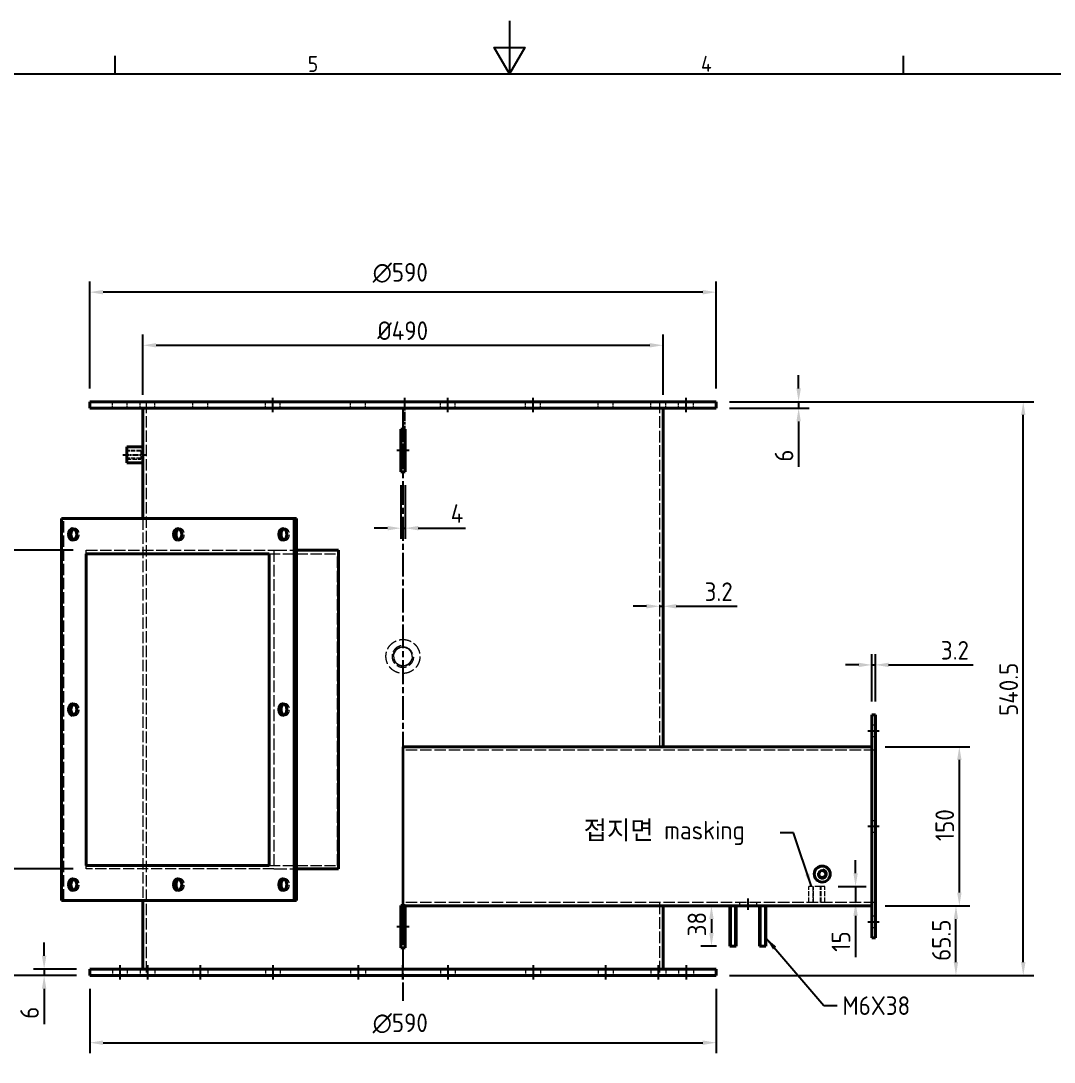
# Model space of a CAD drawing. Header units: millimetres. Extents: x -195 to 2970, y 0 to 2100.
# Drawn here: x 1025 to 1998, y 1119 to 2100 of the extents above; entities that cross this region are included whole.
import ezdxf

# ---------------------------------------------------------------- set-up
doc = ezdxf.new("R2010")
doc.units = ezdxf.units.MM
doc.header["$LTSCALE"] = 5
doc.linetypes.add('CHAIN', pattern=[0.3543, 0.2362, -0.0295, 0.0591, -0.0295])
doc.linetypes.add('DASHED', pattern=[0.2067, 0.1654, -0.0413])
doc.layers.get('0').update_dxf_attribs({"color": 3, "lineweight": 25})
for name, color, linetype, lineweight in [('가려진 것(ISO)', 2, 'DASHED', 18), ('가시적인 것(ISO)', 3, 'Continuous', 40), ('가시적인 좁은 것(ISO)', 3, 'Continuous', 35), ('경계(ISO)', 7, 'Continuous', 25), ('기호(ISO)', 5, 'Continuous', 25), ('중심선(ISO)', 1, 'Continuous', 25), ('치수(ISO)', 2, 'Continuous', 25)]:
    doc.layers.add(name, color=color, linetype=linetype, lineweight=lineweight)
doc.styles.add('문자 텍스트_M2B', font='isocp.shx')
doc.styles.add('치수 텍스트_PSTEK_POSCO', font='isocp.shx')
doc.dimstyles.new('치수_PSTEK_POSCO', dxfattribs={"dimscale": 5, "dimtxt": 3.5, "dimasz": 2.5, "dimexe": 2, "dimexo": 2.5, "dimgap": 1, "dimtad": 1, "dimrnd": 1e-08, "dimdsep": 46, "dimtxsty": '치수 텍스트_PSTEK_POSCO', "dimcen": 0.09, "dimdle": 10, "dimclrd": 7, "dimclre": 7, "dimclrt": 2, "dimadec": 1, "dimazin": 2, "dimtfac": 1, "dimtmove": 0, "dimatfit": 3, "dimfxl": 0, "dimtolj": 1, "dimlwd": -1, "dimlwe": -1, "dimarcsym": 0})
doc.dimstyles.new('치수_PSTEK_POSCO$7', dxfattribs={"dimscale": 5, "dimtxt": 3.5, "dimasz": 2.5, "dimexe": 2, "dimexo": 2.5, "dimgap": 1, "dimtad": 1, "dimrnd": 1e-08, "dimdsep": 46, "dimtxsty": '치수 텍스트_PSTEK_POSCO', "dimcen": 0.09, "dimdle": 10, "dimclrd": 7, "dimclre": 7, "dimclrt": 2, "dimadec": 1, "dimazin": 2, "dimtfac": 1, "dimtmove": 0, "dimatfit": 3, "dimfxl": 0, "dimtolj": 1, "dimlwd": -1, "dimlwe": -1, "dimarcsym": 0})

# ---------------------------------------------------------------- blocks, each defined once
blk = doc.blocks.new('경계 Default Border')
at = {"layer": '경계(ISO)'}
for p, q in [((222.75, 410), (222.75, 413.4)), ((371.25, 410), (371.25, 413.4))]:
    blk.add_line(p, q, dxfattribs=at)
at = {"layer": '경계(ISO)', "flags": 128}
for points in [[(297, 420), (297, 410), (294.11, 415), (299.89, 415), (297, 410)], [(10, 10), (10, 410), (584, 410), (584, 10), (10, 10)]]:
    blk.add_lwpolyline(points, dxfattribs=at)
at = {"layer": '경계(ISO)', "color": 2, "char_height": 3, "attachment_point": 7, "style": '문자 텍스트_M2B'}
for s, insert in [('5', (259.02, 410.37)), ('4', (333.1, 410.4))]:
    blk.add_mtext(s, dxfattribs=dict(at, insert=insert))
blk = doc.blocks.new('*D29')
at = {"layer": 'Defpoints', "color": 0, "transparency": 16777216}
for p in [(1089.72, 1844.36), (1089.72, 1741.17), (1679.72, 1741.17)]:
    blk.add_point(p, dxfattribs=at)
at = {"layer": '치수(ISO)', "color": 7, "transparency": 16777216}
for p, q in [((1089.72, 1753.67), (1089.72, 1854.36)), ((1679.72, 1753.67), (1679.72, 1854.36)), ((1667.22, 1844.36), (1102.22, 1844.36))]:
    blk.add_line(p, q, dxfattribs=at)
for points in [[(1102.22, 1846.44), (1102.22, 1842.27), (1089.72, 1844.36)], [(1667.22, 1846.44), (1667.22, 1842.27), (1679.72, 1844.36)]]:
    blk.add_solid(points, dxfattribs=at)
at = {"layer": '치수(ISO)', "color": 2, "transparency": 16777216, "insert": (1356.21, 1862.52), "char_height": 17.5, "attachment_point": 4, "style": '치수 텍스트_PSTEK_POSCO'}
blk.add_mtext('\\A1;\\fAIGDT|b0|i0;\\H17.5000;\\ln\\fisocp|b0|i0;\\H17.5000;590', dxfattribs=at)
blk = doc.blocks.new('*D30')
at = {"layer": 'Defpoints', "color": 0, "transparency": 16777216}
for p in [(1089.72, 1200.67), (1679.72, 1200.67), (1679.72, 1137.29)]:
    blk.add_point(p, dxfattribs=at)
at = {"layer": '치수(ISO)', "color": 7, "transparency": 16777216}
for p, q in [((1089.72, 1188.17), (1089.72, 1127.29)), ((1679.72, 1188.17), (1679.72, 1127.29)), ((1102.22, 1137.29), (1667.22, 1137.29))]:
    blk.add_line(p, q, dxfattribs=at)
for points in [[(1102.22, 1139.37), (1102.22, 1135.2), (1089.72, 1137.29)], [(1667.22, 1139.37), (1667.22, 1135.2), (1679.72, 1137.29)]]:
    blk.add_solid(points, dxfattribs=at)
at = {"layer": '치수(ISO)', "color": 2, "transparency": 16777216, "insert": (1356.21, 1155.45), "char_height": 17.5, "attachment_point": 4, "style": '치수 텍스트_PSTEK_POSCO'}
blk.add_mtext('\\A1;\\fAIGDT|b0|i0;\\H17.5000;\\ln\\fisocp|b0|i0;\\H17.5000;590', dxfattribs=at)
blk = doc.blocks.new('*D37')
at = {"layer": 'Defpoints', "color": 0, "transparency": 16777216}
for p in [(1826.52, 1266.17), (1905.66, 1266.17), (1679.72, 1200.67)]:
    blk.add_point(p, dxfattribs=at)
at = {"layer": '치수(ISO)', "color": 7, "transparency": 16777216}
for p, q in [((1839.02, 1266.17), (1915.66, 1266.17)), ((1905.66, 1213.17), (1905.66, 1253.67)), ((1692.22, 1200.67), (1915.66, 1200.67))]:
    blk.add_line(p, q, dxfattribs=at)
for points in [[(1903.57, 1253.67), (1907.74, 1253.67), (1905.66, 1266.17)], [(1903.57, 1213.17), (1907.74, 1213.17), (1905.66, 1200.67)]]:
    blk.add_solid(points, dxfattribs=at)
at = {"layer": '치수(ISO)', "color": 2, "transparency": 16777216, "insert": (1891.91, 1214.41), "char_height": 17.5, "attachment_point": 4, "rotation": 90, "style": '치수 텍스트_PSTEK_POSCO'}
blk.add_mtext('\\A1;65.5', dxfattribs=at)
blk = doc.blocks.new('*D38')
at = {"layer": 'Defpoints', "color": 0, "transparency": 16777216}
for p in [(1826.52, 1416.17), (1908.86, 1416.17), (1826.52, 1266.17)]:
    blk.add_point(p, dxfattribs=at)
at = {"layer": '치수(ISO)', "color": 7, "transparency": 16777216}
for p, q in [((1839.02, 1416.17), (1918.86, 1416.17)), ((1908.86, 1278.67), (1908.86, 1403.67)), ((1839.02, 1266.17), (1918.86, 1266.17))]:
    blk.add_line(p, q, dxfattribs=at)
for points in [[(1906.77, 1403.67), (1910.94, 1403.67), (1908.86, 1416.17)], [(1906.77, 1278.67), (1910.94, 1278.67), (1908.86, 1266.17)]]:
    blk.add_solid(points, dxfattribs=at)
at = {"layer": '치수(ISO)', "color": 2, "transparency": 16777216, "insert": (1895.11, 1327.17), "char_height": 17.5, "attachment_point": 4, "rotation": 90, "style": '치수 텍스트_PSTEK_POSCO'}
blk.add_mtext('\\A1;150', dxfattribs=at)
blk = doc.blocks.new('*D39')
at = {"layer": 'Defpoints', "color": 0, "transparency": 16777216}
for p in [(1826.52, 1493.2), (1826.52, 1446.17), (1829.72, 1446.17)]:
    blk.add_point(p, dxfattribs=at)
at = {"layer": '치수(ISO)', "color": 7, "transparency": 16777216}
for p, q in [((1826.52, 1458.67), (1826.52, 1503.2)), ((1829.72, 1458.67), (1829.72, 1503.2)), ((1814.02, 1493.2), (1801.52, 1493.2)), ((1826.52, 1493.2), (1829.72, 1493.2)), ((1842.22, 1493.2), (1921.99, 1493.2))]:
    blk.add_line(p, q, dxfattribs=at)
for points in [[(1814.02, 1495.28), (1814.02, 1491.12), (1826.52, 1493.2)], [(1842.22, 1495.28), (1842.22, 1491.12), (1829.72, 1493.2)]]:
    blk.add_solid(points, dxfattribs=at)
at = {"layer": '치수(ISO)', "color": 2, "transparency": 16777216, "insert": (1891.44, 1506.95), "char_height": 17.5, "attachment_point": 4, "style": '치수 텍스트_PSTEK_POSCO'}
blk.add_mtext('\\A1;3.2', dxfattribs=at)
blk = doc.blocks.new('*D47')
at = {"layer": 'Defpoints', "color": 0, "transparency": 16777216}
for p in [(1001.41, 1301.17), (1086.46, 1301.17), (1089.72, 1200.67)]:
    blk.add_point(p, dxfattribs=at)
at = {"layer": '치수(ISO)', "color": 7, "transparency": 16777216}
for p, q in [((1073.96, 1301.17), (991.41, 1301.17)), ((1001.41, 1213.17), (1001.41, 1288.67)), ((1077.22, 1200.67), (991.41, 1200.67))]:
    blk.add_line(p, q, dxfattribs=at)
for points in [[(999.32, 1288.67), (1003.49, 1288.67), (1001.41, 1301.17)], [(999.32, 1213.17), (1003.49, 1213.17), (1001.41, 1200.67)]]:
    blk.add_solid(points, dxfattribs=at)
at = {"layer": '치수(ISO)', "color": 2, "transparency": 16777216, "insert": (987.66, 1229.21), "char_height": 17.5, "attachment_point": 4, "rotation": 90, "style": '치수 텍스트_PSTEK_POSCO'}
blk.add_mtext('\\A1;100.5', dxfattribs=at)
blk = doc.blocks.new('*D48')
at = {"layer": 'Defpoints', "color": 0, "transparency": 16777216}
for p in [(1001.41, 1601.17), (1086.46, 1601.17), (1086.46, 1301.17)]:
    blk.add_point(p, dxfattribs=at)
at = {"layer": '치수(ISO)', "color": 7, "transparency": 16777216}
for p, q in [((1073.96, 1601.17), (991.41, 1601.17)), ((1001.41, 1313.67), (1001.41, 1588.67)), ((1073.96, 1301.17), (991.41, 1301.17))]:
    blk.add_line(p, q, dxfattribs=at)
for points in [[(999.32, 1588.67), (1003.49, 1588.67), (1001.41, 1601.17)], [(999.32, 1313.67), (1003.49, 1313.67), (1001.41, 1301.17)]]:
    blk.add_solid(points, dxfattribs=at)
at = {"layer": '치수(ISO)', "color": 2, "transparency": 16777216, "insert": (987.66, 1435.42), "char_height": 17.5, "attachment_point": 4, "rotation": 90, "style": '치수 텍스트_PSTEK_POSCO'}
blk.add_mtext('\\A1;300', dxfattribs=at)
blk = doc.blocks.new('*D49')
at = {"layer": 'Defpoints', "color": 0, "transparency": 16777216}
for p in [(1679.72, 1741.17), (1969.05, 1741.17), (1679.72, 1200.67)]:
    blk.add_point(p, dxfattribs=at)
at = {"layer": '치수(ISO)', "color": 7, "transparency": 16777216}
for p, q in [((1692.22, 1741.17), (1979.05, 1741.17)), ((1969.05, 1213.17), (1969.05, 1728.67)), ((1692.22, 1200.67), (1979.05, 1200.67))]:
    blk.add_line(p, q, dxfattribs=at)
for points in [[(1966.97, 1728.67), (1971.14, 1728.67), (1969.05, 1741.17)], [(1966.97, 1213.17), (1971.14, 1213.17), (1969.05, 1200.67)]]:
    blk.add_solid(points, dxfattribs=at)
at = {"layer": '치수(ISO)', "color": 2, "transparency": 16777216, "insert": (1955.3, 1445.18), "char_height": 17.5, "attachment_point": 4, "rotation": 90, "style": '치수 텍스트_PSTEK_POSCO'}
blk.add_mtext('\\A1;540.5', dxfattribs=at)
blk = doc.blocks.new('*D50')
at = {"layer": 'Defpoints', "color": 0, "transparency": 16777216}
for p in [(1629.72, 1794.33), (1139.72, 1735.17), (1629.72, 1735.17)]:
    blk.add_point(p, dxfattribs=at)
at = {"layer": '치수(ISO)', "color": 7, "transparency": 16777216}
for p, q in [((1139.72, 1747.67), (1139.72, 1804.33)), ((1629.72, 1747.67), (1629.72, 1804.33)), ((1152.22, 1794.33), (1617.22, 1794.33))]:
    blk.add_line(p, q, dxfattribs=at)
for points in [[(1152.22, 1796.41), (1152.22, 1792.25), (1139.72, 1794.33)], [(1617.22, 1796.41), (1617.22, 1792.25), (1629.72, 1794.33)]]:
    blk.add_solid(points, dxfattribs=at)
at = {"layer": '치수(ISO)', "color": 2, "transparency": 16777216, "insert": (1360.62, 1808.08), "char_height": 17.5, "attachment_point": 4, "style": '치수 텍스트_PSTEK_POSCO'}
blk.add_mtext('\\A1;Ø490', dxfattribs=at)
blk = doc.blocks.new('*D54')
at = {"layer": 'Defpoints', "color": 0, "transparency": 16777216}
for p in [(1382.72, 1675.17), (1386.72, 1675.17), (1386.72, 1622.02)]:
    blk.add_point(p, dxfattribs=at)
at = {"layer": '치수(ISO)', "color": 7, "transparency": 16777216}
for p, q in [((1382.72, 1662.67), (1382.72, 1612.02)), ((1386.72, 1662.67), (1386.72, 1612.02)), ((1370.22, 1622.02), (1357.72, 1622.02)), ((1382.72, 1622.02), (1386.72, 1622.02)), ((1399.22, 1622.02), (1443.52, 1622.02))]:
    blk.add_line(p, q, dxfattribs=at)
for points in [[(1370.22, 1624.1), (1370.22, 1619.94), (1382.72, 1622.02)], [(1399.22, 1624.1), (1399.22, 1619.94), (1386.72, 1622.02)]]:
    blk.add_solid(points, dxfattribs=at)
at = {"layer": '치수(ISO)', "color": 2, "transparency": 16777216, "insert": (1429.77, 1635.77), "char_height": 17.5, "attachment_point": 4, "style": '치수 텍스트_PSTEK_POSCO'}
blk.add_mtext('\\A1;4', dxfattribs=at)
blk = doc.blocks.new('*D56')
at = {"layer": 'Defpoints', "color": 0, "transparency": 16777216}
for p in [(1679.72, 1741.17), (1757.46, 1741.17), (1679.72, 1735.17)]:
    blk.add_point(p, dxfattribs=at)
at = {"layer": '치수(ISO)', "color": 7, "transparency": 16777216}
for p, q in [((1757.46, 1753.67), (1757.46, 1766.17)), ((1692.22, 1741.17), (1767.46, 1741.17)), ((1757.46, 1741.17), (1757.46, 1735.17)), ((1692.22, 1735.17), (1767.46, 1735.17)), ((1757.46, 1722.67), (1757.46, 1679.67))]:
    blk.add_line(p, q, dxfattribs=at)
for points in [[(1755.38, 1753.67), (1759.55, 1753.67), (1757.46, 1741.17)], [(1755.38, 1722.67), (1759.55, 1722.67), (1757.46, 1735.17)]]:
    blk.add_solid(points, dxfattribs=at)
at = {"layer": '치수(ISO)', "color": 2, "transparency": 16777216, "insert": (1743.71, 1684.67), "char_height": 17.5, "attachment_point": 4, "rotation": 90, "style": '치수 텍스트_PSTEK_POSCO'}
blk.add_mtext('\\A1;6', dxfattribs=at)
blk = doc.blocks.new('*D57')
at = {"layer": 'Defpoints', "color": 0, "transparency": 16777216}
for p in [(1629.72, 1548.43), (1626.52, 1525.46), (1629.72, 1523.12)]:
    blk.add_point(p, dxfattribs=at)
at = {"layer": '치수(ISO)', "color": 7, "transparency": 16777216}
for p, q in [((1614.02, 1548.43), (1601.52, 1548.43)), ((1626.52, 1548.43), (1629.72, 1548.43)), ((1642.22, 1548.43), (1699.51, 1548.43))]:
    blk.add_line(p, q, dxfattribs=at)
for points in [[(1614.02, 1550.52), (1614.02, 1546.35), (1626.52, 1548.43)], [(1642.22, 1550.52), (1642.22, 1546.35), (1629.72, 1548.43)]]:
    blk.add_solid(points, dxfattribs=at)
at = {"layer": '치수(ISO)', "color": 2, "transparency": 16777216, "insert": (1668.96, 1562.19), "char_height": 17.5, "attachment_point": 4, "style": '치수 텍스트_PSTEK_POSCO'}
blk.add_mtext('\\A1;3.2', dxfattribs=at)
blk = doc.blocks.new('*D62')
at = {"layer": 'Defpoints', "color": 0, "transparency": 16777216}
for p in [(1692.72, 1266.17), (1675.37, 1228.17), (1692.72, 1228.17)]:
    blk.add_point(p, dxfattribs=at)
at = {"layer": '치수(ISO)', "color": 7, "transparency": 16777216}
for p, q in [((1680.22, 1266.17), (1665.37, 1266.17)), ((1675.37, 1253.67), (1675.37, 1240.67)), ((1680.22, 1228.17), (1665.37, 1228.17))]:
    blk.add_line(p, q, dxfattribs=at)
for points in [[(1673.29, 1253.67), (1677.46, 1253.67), (1675.37, 1266.17)], [(1673.29, 1240.67), (1677.46, 1240.67), (1675.37, 1228.17)]]:
    blk.add_solid(points, dxfattribs=at)
at = {"layer": '치수(ISO)', "color": 2, "transparency": 16777216, "insert": (1661.62, 1237.55), "char_height": 17.5, "attachment_point": 4, "rotation": 90, "style": '치수 텍스트_PSTEK_POSCO'}
blk.add_mtext('\\A1;38', dxfattribs=at)
blk = doc.blocks.new('*D63')
at = {"layer": 'Defpoints', "color": 0, "transparency": 16777216}
for p in [(1046.74, 1206.67), (1089.72, 1206.67), (1089.72, 1200.67)]:
    blk.add_point(p, dxfattribs=at)
at = {"layer": '치수(ISO)', "color": 7, "transparency": 16777216}
for p, q in [((1046.74, 1219.17), (1046.74, 1231.67)), ((1077.22, 1206.67), (1036.74, 1206.67)), ((1077.22, 1200.67), (1036.74, 1200.67)), ((1046.74, 1206.67), (1046.74, 1200.67)), ((1046.74, 1188.17), (1046.74, 1154.82))]:
    blk.add_line(p, q, dxfattribs=at)
for points in [[(1044.66, 1219.17), (1048.82, 1219.17), (1046.74, 1206.67)], [(1044.66, 1188.17), (1048.82, 1188.17), (1046.74, 1200.67)]]:
    blk.add_solid(points, dxfattribs=at)
at = {"layer": '치수(ISO)', "color": 2, "transparency": 16777216, "insert": (1032.99, 1159.82), "char_height": 17.5, "attachment_point": 4, "rotation": 90, "style": '치수 텍스트_PSTEK_POSCO'}
blk.add_mtext('\\A1;6', dxfattribs=at)
blk = doc.blocks.new('*D67')
at = {"layer": 'Defpoints', "color": 0, "transparency": 16777216}
for p in [(1782.22, 1284.37), (1811.1, 1269.37), (1813.88, 1269.37)]:
    blk.add_point(p, dxfattribs=at)
at = {"layer": '치수(ISO)', "color": 7, "transparency": 16777216}
for p, q in [((1811.1, 1296.87), (1811.1, 1309.37)), ((1794.72, 1284.37), (1821.1, 1284.37)), ((1811.1, 1284.37), (1811.1, 1269.37)), ((1811.1, 1256.87), (1811.1, 1217.9))]:
    blk.add_line(p, q, dxfattribs=at)
for points in [[(1809.02, 1296.87), (1813.19, 1296.87), (1811.1, 1284.37)], [(1809.02, 1256.87), (1813.19, 1256.87), (1811.1, 1269.37)]]:
    blk.add_solid(points, dxfattribs=at)
at = {"layer": '치수(ISO)', "color": 2, "transparency": 16777216, "insert": (1797.35, 1222.9), "char_height": 17.5, "attachment_point": 4, "rotation": 90, "style": '치수 텍스트_PSTEK_POSCO'}
blk.add_mtext('\\A1;15', dxfattribs=at)

msp = doc.modelspace()

# ---------------------------------------------------------------- linework, layer by layer
at = {"layer": '가려진 것(ISO)', "ltscale": 2.285536}
for p, q in [((1111.0452, 1735.172), (1111.0452, 1741.172)), ((1125.0452, 1735.172), (1125.0452, 1741.172)), ((1137.1493, 1735.172), (1137.1493, 1741.172)), ((1151.1493, 1735.172), (1151.1493, 1741.172)), ((1186.8022, 1735.172), (1186.8022, 1741.172)), ((1200.8022, 1735.172), (1200.8022, 1741.172)), ((1255.1436, 1735.172), (1255.1436, 1741.172)), ((1269.1436, 1735.172), (1269.1436, 1741.172)), ((1335.4837, 1735.172), (1335.4837, 1741.172)), ((1349.4837, 1735.172), (1349.4837, 1741.172)), ((1419.9583, 1735.172), (1419.9583, 1741.172)), ((1433.9583, 1735.172), (1433.9583, 1741.172)), ((1500.2985, 1735.172), (1500.2985, 1741.172)), ((1514.2985, 1735.172), (1514.2985, 1741.172)), ((1568.6399, 1735.172), (1568.6399, 1741.172)), ((1582.6399, 1735.172), (1582.6399, 1741.172)), ((1618.2928, 1735.172), (1618.2928, 1741.172)), ((1632.2928, 1735.172), (1632.2928, 1741.172)), ((1644.3969, 1735.172), (1644.3969, 1741.172)), ((1658.3969, 1735.172), (1658.3969, 1741.172)), ((1111.0452, 1206.672), (1111.0452, 1200.672)), ((1125.0452, 1206.672), (1125.0452, 1200.672)), ((1137.1493, 1206.672), (1137.1493, 1200.672)), ((1151.1493, 1206.672), (1151.1493, 1200.672)), ((1186.8022, 1206.672), (1186.8022, 1200.672)), ((1200.8022, 1206.672), (1200.8022, 1200.672)), ((1255.1436, 1206.672), (1255.1436, 1200.672)), ((1269.1436, 1206.672), (1269.1436, 1200.672)), ((1335.4837, 1206.672), (1335.4837, 1200.672)), ((1349.4837, 1206.672), (1349.4837, 1200.672)), ((1419.9583, 1206.672), (1419.9583, 1200.672)), ((1433.9583, 1206.672), (1433.9583, 1200.672)), ((1500.2985, 1206.672), (1500.2985, 1200.672)), ((1514.2985, 1206.672), (1514.2985, 1200.672)), ((1568.6399, 1206.672), (1568.6399, 1200.672)), ((1582.6399, 1206.672), (1582.6399, 1200.672)), ((1618.2928, 1206.672), (1618.2928, 1200.672)), ((1632.2928, 1206.672), (1632.2928, 1200.672)), ((1644.3969, 1206.672), (1644.3969, 1200.672)), ((1658.3969, 1206.672), (1658.3969, 1200.672))]:
    msp.add_line(p, q, dxfattribs=at)
at = {"layer": '가려진 것(ISO)', "ltscale": 13.074504}
msp.add_line((1142.921, 1741.172), (1142.921, 1200.672), dxfattribs=at)
at = {"layer": '가려진 것(ISO)', "ltscale": 13.231737}
msp.add_line((1626.521, 1741.172), (1626.521, 1412.972), dxfattribs=at)
at = {"layer": '가려진 것(ISO)', "ltscale": 1.523657}
for p, q in [((1386.721, 1707.672), (1382.721, 1707.672)), ((1386.721, 1682.672), (1382.721, 1682.672)), ((1382.721, 1259.172), (1386.721, 1259.172)), ((1382.721, 1234.172), (1386.721, 1234.172))]:
    msp.add_line(p, q, dxfattribs=at)
at = {"layer": '가려진 것(ISO)', "ltscale": 12.901145}
for p, q in [((1384.721, 1715.172), (1384.721, 1675.172)), ((1065.2502, 1271.172), (1065.2502, 1631.172)), ((1139.721, 1631.172), (1139.721, 1271.172))]:
    msp.add_line(p, q, dxfattribs=at)
at = {"layer": '가려진 것(ISO)', "ltscale": 4.952111}
for p, q in [((1137.721, 1695.172), (1124.721, 1695.172)), ((1137.721, 1694.4955), (1124.721, 1694.4955)), ((1137.721, 1687.8485), (1124.721, 1687.8485)), ((1124.721, 1687.172), (1137.721, 1687.172))]:
    msp.add_line(p, q, dxfattribs=at)
at = {"layer": '가려진 것(ISO)', "ltscale": 4.786925}
msp.add_line((1137.721, 1695.172), (1137.721, 1687.172), dxfattribs=at)
at = {"layer": '가려진 것(ISO)', "ltscale": 1.218906}
for p, q in [((1075.8568, 1621.672), (1073.594, 1621.672)), ((1174.8517, 1621.672), (1172.589, 1621.672)), ((1273.8467, 1621.672), (1271.5839, 1621.672)), ((1075.8568, 1610.672), (1073.594, 1610.672)), ((1174.8517, 1610.672), (1172.589, 1610.672)), ((1273.8467, 1610.672), (1271.5839, 1610.672)), ((1086.4634, 1597.972), (1086.4634, 1601.172)), ((1075.8568, 1456.672), (1073.594, 1456.672)), ((1273.8467, 1456.672), (1271.5839, 1456.672)), ((1075.8568, 1445.672), (1073.594, 1445.672)), ((1273.8467, 1445.672), (1271.5839, 1445.672)), ((1826.521, 1436.672), (1829.721, 1436.672)), ((1826.521, 1425.672), (1829.721, 1425.672)), ((1826.521, 1346.672), (1829.721, 1346.672)), ((1826.521, 1335.672), (1829.721, 1335.672)), ((1086.4634, 1301.172), (1086.4634, 1304.372)), ((1075.8568, 1291.672), (1073.594, 1291.672)), ((1174.8517, 1291.672), (1172.589, 1291.672)), ((1273.8467, 1291.672), (1271.5839, 1291.672)), ((1075.8568, 1280.672), (1073.594, 1280.672)), ((1174.8517, 1280.672), (1172.589, 1280.672)), ((1273.8467, 1280.672), (1271.5839, 1280.672)), ((1701.721, 1269.372), (1701.721, 1266.172)), ((1717.721, 1269.372), (1717.721, 1266.172)), ((1826.521, 1256.672), (1829.721, 1256.672)), ((1826.521, 1245.672), (1829.721, 1245.672))]:
    msp.add_line(p, q, dxfattribs=at)
at = {"layer": '가려진 것(ISO)', "ltscale": 12.731393}
for p, q in [((1086.4634, 1601.172), (1263.2401, 1601.172)), ((1263.2401, 1301.172), (1086.4634, 1301.172))]:
    msp.add_line(p, q, dxfattribs=at)
at = {"layer": '가려진 것(ISO)', "ltscale": 13.194353}
msp.add_line((1263.2401, 1601.172), (1263.2401, 1301.172), dxfattribs=at)
at = {"layer": '가려진 것(ISO)', "ltscale": 14.513788}
for p, q in [((1263.2401, 1601.172), (1284.4533, 1601.172)), ((1263.2401, 1301.172), (1284.4533, 1301.172))]:
    msp.add_line(p, q, dxfattribs=at)
at = {"layer": '가려진 것(ISO)', "ltscale": 12.594825}
for p, q in [((1258.7146, 1597.972), (1323.1442, 1597.972)), ((1258.7146, 1304.372), (1323.1442, 1304.372))]:
    msp.add_line(p, q, dxfattribs=at)
at = {"layer": '가려진 것(ISO)', "ltscale": 12.912873}
msp.add_line((1323.1442, 1304.372), (1323.1442, 1597.972), dxfattribs=at)
at = {"layer": '가려진 것(ISO)', "ltscale": 13.047749}
for p, q in [((1829.721, 1412.972), (1384.721, 1412.972)), ((1829.721, 1269.372), (1384.721, 1269.372))]:
    msp.add_line(p, q, dxfattribs=at)
at = {"layer": '가려진 것(ISO)', "ltscale": 11.399102}
msp.add_line((1782.221, 1284.372), (1767.221, 1284.372), dxfattribs=at)
at = {"layer": '가려진 것(ISO)', "ltscale": 5.71399}
for p, q in [((1767.221, 1269.372), (1767.221, 1284.372)), ((1770.721, 1284.372), (1770.721, 1269.372)), ((1771.3975, 1269.372), (1771.3975, 1284.372)), ((1778.0445, 1269.372), (1778.0445, 1284.372)), ((1778.721, 1269.372), (1778.721, 1284.372)), ((1782.221, 1269.372), (1782.221, 1284.372))]:
    msp.add_line(p, q, dxfattribs=at)
at = {"layer": '가려진 것(ISO)', "ltscale": 0.19037}
msp.add_line((1384.721, 1266.672), (1384.721, 1266.172), dxfattribs=at)
at = {"layer": '가려진 것(ISO)', "ltscale": 12.739881}
msp.add_line((1384.721, 1266.172), (1384.721, 1226.672), dxfattribs=at)
at = {"layer": '가려진 것(ISO)', "ltscale": 0.761779}
msp.add_line((1386.721, 1266.172), (1384.721, 1266.172), dxfattribs=at)
at = {"layer": '가려진 것(ISO)', "ltscale": 13.29463}
msp.add_line((1626.521, 1269.372), (1626.521, 1200.672), dxfattribs=at)
at = {"layer": '가려진 것(ISO)', "ltscale": 13.922766}
msp.add_circle((1384.721, 1501.172), 9.1604, dxfattribs=at)
at = {"layer": '가려진 것(ISO)', "ltscale": 13.364307}
msp.add_circle((1384.721, 1501.172), 8.793, dxfattribs=at)
at = {"layer": '가려진 것(ISO)', "ltscale": 11.678567}
msp.add_arc((1384.721, 1501.172), 10.2452, 100, 10, dxfattribs=at)
at = {"layer": '가려진 것(ISO)', "ltscale": 9.930191}
for centre in [(1075.8568, 1616.172), (1174.8517, 1616.172), (1273.8467, 1616.172), (1075.8568, 1451.172), (1273.8467, 1451.172), (1075.8568, 1286.172), (1174.8517, 1286.172), (1273.8467, 1286.172)]:
    msp.add_ellipse(centre, major_axis=(0, -5.5), ratio=0.70710678, start_param=5.98800842, end_param=9.71995485, dxfattribs=at)
at = {"layer": '가려진 것(ISO)', "ltscale": 13.899604}
msp.add_open_spline([(1400.721, 1501.172), (1400.721, 1502.1768), (1400.6249, 1503.2158), (1400.2198, 1505.2825), (1399.911, 1506.3102), (1399.0945, 1508.2812), (1398.5861, 1509.226), (1397.4113, 1510.9732), (1396.7449, 1511.7756), (1395.3246, 1513.1958), (1394.5223, 1513.8623), (1392.7751, 1515.0371), (1391.8302, 1515.5455), (1389.8593, 1516.362), (1388.8316, 1516.6708), (1386.7649, 1517.0758), (1385.7258, 1517.172), (1383.7162, 1517.172), (1382.6772, 1517.0758), (1380.6105, 1516.6708), (1379.5828, 1516.362), (1377.6118, 1515.5455), (1376.667, 1515.0371), (1374.9198, 1513.8623), (1374.1174, 1513.1958), (1372.6972, 1511.7756), (1372.0307, 1510.9732), (1370.8559, 1509.226), (1370.3475, 1508.2812), (1369.531, 1506.3102), (1369.2223, 1505.2825), (1368.8172, 1503.2158), (1368.721, 1502.1768), (1368.721, 1500.1672), (1368.8172, 1499.1282), (1369.2223, 1497.0614), (1369.531, 1496.0337), (1370.3475, 1494.0628), (1370.8559, 1493.118), (1372.0307, 1491.3707), (1372.6972, 1490.5684), (1374.1174, 1489.1482), (1374.9198, 1488.4817), (1376.667, 1487.3069), (1377.6118, 1486.7985), (1379.5828, 1485.982), (1380.6105, 1485.6732), (1382.6772, 1485.2682), (1383.7162, 1485.172), (1385.7258, 1485.172), (1386.7649, 1485.2682), (1388.8316, 1485.6732), (1389.8593, 1485.982), (1391.8302, 1486.7985), (1392.7751, 1487.3069), (1394.5223, 1488.4817), (1395.3246, 1489.1482), (1396.7449, 1490.5684), (1397.4113, 1491.3707), (1398.5861, 1493.118), (1399.0945, 1494.0628), (1399.911, 1496.0337), (1400.2198, 1497.0614), (1400.6249, 1499.1282), (1400.721, 1500.1672), (1400.721, 1501.172)], degree=3, knots=[0, 0, 0, 0, 0.30144148, 0.30144148, 0.60288296, 0.60288296, 0.90432445, 0.90432445, 1.20576593, 1.20576593, 1.50720722, 1.50720722, 1.80864852, 1.80864852, 2.11008982, 2.11008982, 2.41153111, 2.41153111, 2.71297241, 2.71297241, 3.01441371, 3.01441371, 3.315855, 3.315855, 3.6172963, 3.6172963, 3.91873778, 3.91873778, 4.22017926, 4.22017926, 4.52162074, 4.52162074, 4.82306223, 4.82306223, 5.12450371, 5.12450371, 5.42594519, 5.42594519, 5.72738667, 5.72738667, 6.02882815, 6.02882815, 6.33026945, 6.33026945, 6.63171075, 6.63171075, 6.93315204, 6.93315204, 7.23459334, 7.23459334, 7.53603464, 7.53603464, 7.83747593, 7.83747593, 8.13891723, 8.13891723, 8.44035852, 8.44035852, 8.74180001, 8.74180001, 9.04324149, 9.04324149, 9.34468297, 9.34468297, 9.64612445, 9.64612445, 9.64612445, 9.64612445], dxfattribs=at)
at = {"layer": '가려진 것(ISO)', "ltscale": 13.279113}
msp.add_open_spline([(1393.4585, 1501.172), (1393.4585, 1500.0748), (1393.2392, 1498.9045), (1392.3475, 1496.7518), (1391.6751, 1495.7694), (1390.1237, 1494.2179), (1389.1412, 1493.5455), (1386.9885, 1492.6538), (1385.8182, 1492.4345), (1383.6238, 1492.4345), (1382.4536, 1492.6538), (1380.3008, 1493.5455), (1379.3184, 1494.2179), (1377.767, 1495.7694), (1377.0946, 1496.7518), (1376.2028, 1498.9045), (1375.9835, 1500.0748), (1375.9835, 1502.2692), (1376.2028, 1503.4395), (1377.0946, 1505.5922), (1377.767, 1506.5746), (1379.3184, 1508.1261), (1380.3008, 1508.7985), (1382.4536, 1509.6902), (1383.6238, 1509.9095), (1385.8182, 1509.9095), (1386.9885, 1509.6902), (1389.1412, 1508.7985), (1390.1237, 1508.1261), (1391.6751, 1506.5746), (1392.3475, 1505.5922), (1393.2392, 1503.4395), (1393.4585, 1502.2692), (1393.4585, 1501.172)], degree=3, knots=[0, 0, 0, 0, 0.32916074, 0.32916074, 0.65832148, 0.65832148, 0.98748221, 0.98748221, 1.31664293, 1.31664293, 1.64580365, 1.64580365, 1.97496437, 1.97496437, 2.30412512, 2.30412512, 2.63328586, 2.63328586, 2.9624466, 2.9624466, 3.29160734, 3.29160734, 3.62076806, 3.62076806, 3.94992879, 3.94992879, 4.27908951, 4.27908951, 4.60825023, 4.60825023, 4.93741098, 4.93741098, 5.26657172, 5.26657172, 5.26657172, 5.26657172], dxfattribs=at)
at = {"layer": '가시적인 것(ISO)'}
for p, q in [((1089.721, 1741.172), (1679.721, 1741.172)), ((1089.721, 1741.172), (1089.721, 1735.172)), ((1679.721, 1741.172), (1679.721, 1735.172)), ((1089.721, 1735.172), (1679.721, 1735.172)), ((1139.721, 1735.172), (1139.721, 1698.672)), ((1629.721, 1735.172), (1629.721, 1416.172)), ((1382.721, 1675.172), (1382.721, 1715.172)), ((1382.721, 1715.172), (1386.721, 1715.172)), ((1386.721, 1715.172), (1386.721, 1675.172)), ((1124.721, 1698.672), (1124.721, 1683.672)), ((1124.721, 1698.672), (1139.721, 1698.672)), ((1124.721, 1683.672), (1139.721, 1683.672)), ((1139.721, 1683.672), (1139.721, 1631.172)), ((1382.721, 1675.172), (1386.721, 1675.172)), ((1282.1905, 1631.172), (1062.9874, 1631.172)), ((1062.9874, 1631.172), (1062.9874, 1271.172)), ((1282.1905, 1631.172), (1284.4533, 1631.172)), ((1282.1905, 1271.172), (1282.1905, 1631.172)), ((1284.4533, 1631.172), (1284.4533, 1271.172)), ((1284.4533, 1601.172), (1324.1127, 1601.172)), ((1324.1127, 1601.172), (1324.1127, 1301.172)), ((1086.4634, 1304.372), (1086.4634, 1597.972)), ((1086.4634, 1597.972), (1258.7146, 1597.972)), ((1258.7146, 1597.972), (1258.7146, 1304.372)), ((1829.721, 1446.172), (1826.521, 1446.172)), ((1826.521, 1236.172), (1826.521, 1446.172)), ((1829.721, 1446.172), (1829.721, 1236.172)), ((1826.521, 1416.172), (1384.721, 1416.172)), ((1258.7146, 1304.372), (1086.4634, 1304.372)), ((1284.4533, 1301.172), (1324.1127, 1301.172)), ((1062.9874, 1271.172), (1282.1905, 1271.172)), ((1139.721, 1271.172), (1139.721, 1206.672)), ((1282.1905, 1271.172), (1284.4533, 1271.172)), ((1382.721, 1266.672), (1382.721, 1226.672)), ((1382.721, 1266.672), (1386.721, 1266.672)), ((1386.721, 1226.672), (1386.721, 1266.672)), ((1826.521, 1266.172), (1386.721, 1266.172)), ((1629.721, 1266.172), (1629.721, 1206.672)), ((1692.721, 1266.172), (1692.721, 1228.172)), ((1698.721, 1266.172), (1698.721, 1228.172)), ((1720.721, 1266.172), (1720.721, 1228.172)), ((1726.721, 1266.172), (1726.721, 1228.172)), ((1829.721, 1236.172), (1826.521, 1236.172)), ((1382.721, 1226.672), (1386.721, 1226.672)), ((1692.721, 1228.172), (1698.721, 1228.172)), ((1720.721, 1228.172), (1726.721, 1228.172)), ((1679.721, 1206.672), (1089.721, 1206.672)), ((1089.721, 1200.672), (1089.721, 1206.672)), ((1679.721, 1200.672), (1089.721, 1200.672)), ((1679.721, 1200.672), (1679.721, 1206.672))]:
    msp.add_line(p, q, dxfattribs=at)
for radius in [7.5, 3.3235]:
    msp.add_circle((1779.721, 1296.172), radius, dxfattribs=at)
for centre in [(1073.594, 1616.172), (1172.589, 1616.172), (1271.5839, 1616.172), (1073.594, 1451.172), (1271.5839, 1451.172), (1073.594, 1286.172), (1172.589, 1286.172), (1271.5839, 1286.172)]:
    msp.add_ellipse(centre, major_axis=(0, -5.5), ratio=0.70710678, dxfattribs=at)
for centre in [(1075.8568, 1616.172), (1174.8517, 1616.172), (1273.8467, 1616.172), (1075.8568, 1451.172), (1273.8467, 1451.172), (1075.8568, 1286.172), (1174.8517, 1286.172), (1273.8467, 1286.172)]:
    msp.add_ellipse(centre, major_axis=(0, 5.5), ratio=0.70710678, start_param=0.29517689, end_param=2.84641577, dxfattribs=at)
for points, knots in [([(1139.721, 1698.672), (1139.7234, 1698.5967), (1139.727, 1698.4838), (1139.7487, 1697.7183), (1139.764, 1697.1412), (1139.7929, 1695.8094), (1139.8082, 1694.9661), (1139.8299, 1693.1183), (1139.8359, 1692.1138), (1139.8359, 1691.172)], [3.39040741, 3.39040741, 3.39040741, 3.39040741, 3.67294135, 3.67294135, 3.9554753, 3.9554753, 4.23800926, 4.23800926, 4.52054321, 4.52054321, 4.52054321, 4.52054321]), ([(1139.8359, 1691.172), (1139.8359, 1690.2302), (1139.8299, 1689.2257), (1139.8082, 1687.3779), (1139.7929, 1686.5346), (1139.764, 1685.2028), (1139.7487, 1684.6256), (1139.727, 1683.8602), (1139.7234, 1683.7473), (1139.721, 1683.672)], [0, 0, 0, 0, 0.28253395, 0.28253395, 0.56506791, 0.56506791, 0.84760186, 0.84760186, 1.1301358, 1.1301358, 1.1301358, 1.1301358])]:
    msp.add_open_spline(points, degree=3, knots=knots, dxfattribs=at)
at = {"layer": '가시적인 좁은 것(ISO)'}
for p, q in [((1384.721, 1416.172), (1384.721, 1266.672)), ((1693.32, 1266.172), (1693.32, 1228.172)), ((1698.122, 1228.172), (1698.122, 1266.172)), ((1721.32, 1266.172), (1721.32, 1228.172)), ((1726.122, 1228.172), (1726.122, 1266.172))]:
    msp.add_line(p, q, dxfattribs=at)
msp.add_arc((1779.721, 1296.172), 4, 170, 80, dxfattribs=at)
at = {"layer": '중심선(ISO)', "linetype": 'CHAIN', "ltscale": 3.00016}
for p, q in [((1262.1436, 1731.422), (1262.1436, 1744.922)), ((1426.9583, 1731.422), (1426.9583, 1744.922)), ((1507.2985, 1731.422), (1507.2985, 1744.922)), ((1651.3969, 1731.422), (1651.3969, 1744.922)), ((1118.0452, 1210.422), (1118.0452, 1196.922)), ((1144.1493, 1210.422), (1144.1493, 1196.922)), ((1193.8022, 1210.422), (1193.8022, 1196.922)), ((1262.1436, 1210.422), (1262.1436, 1196.922)), ((1342.4837, 1210.422), (1342.4837, 1196.922)), ((1384.721, 1196.922), (1384.721, 1210.422)), ((1426.9583, 1210.422), (1426.9583, 1196.922)), ((1507.2985, 1210.422), (1507.2985, 1196.922)), ((1575.6399, 1210.422), (1575.6399, 1196.922)), ((1625.2928, 1210.422), (1625.2928, 1196.922)), ((1651.3969, 1210.422), (1651.3969, 1196.922))]:
    msp.add_line(p, q, dxfattribs=at)
at = {"layer": '중심선(ISO)', "linetype": 'CHAIN', "ltscale": 7.44499}
msp.add_line((1386.321, 1744.922), (1386.321, 1711.422), dxfattribs=at)
at = {"layer": '중심선(ISO)', "linetype": 'CHAIN', "ltscale": 19.051651}
msp.add_line((1384.721, 1733.903), (1384.721, 1176.5912), dxfattribs=at)
at = {"layer": '중심선(ISO)', "linetype": 'CHAIN', "ltscale": 5.000333}
msp.add_line((1120.971, 1691.172), (1143.471, 1691.172), dxfattribs=at)
at = {"layer": '중심선(ISO)', "linetype": 'CHAIN', "ltscale": 2.555677}
for p, q in [((1390.471, 1695.172), (1378.971, 1695.172)), ((1378.971, 1246.672), (1390.471, 1246.672))]:
    msp.add_line(p, q, dxfattribs=at)
at = {"layer": '중심선(ISO)', "linetype": 'CHAIN', "ltscale": 2.377884}
for p, q in [((1822.771, 1431.172), (1833.471, 1431.172)), ((1822.771, 1341.172), (1833.471, 1341.172)), ((1709.721, 1273.122), (1709.721, 1262.422)), ((1822.771, 1251.172), (1833.471, 1251.172))]:
    msp.add_line(p, q, dxfattribs=at)

# ---------------------------------------------------------------- block references
at = {"xscale": 5, "yscale": 5, "zscale": 5}
msp.add_blockref('경계 Default Border', (0, 0), dxfattribs=at)

# ---------------------------------------------------------------- texts
at = {"layer": '기호(ISO)', "color": 2, "char_height": 17.5, "attachment_point": 4, "style": '치수 텍스트_PSTEK_POSCO'}
for s, insert, width in [('{\\fISOCP|b0|i0;\\H17.5000;접지면 masking}', (1554.9803, 1334.9187), 180.235398), ('{\\fISOCP|b0|i0;\\H17.5000;M6X38}', (1798.7087, 1172.1753), 75.861144)]:
    msp.add_mtext(s, dxfattribs=dict(at, insert=insert, width=width))

# ---------------------------------------------------------------- dimensions: what is measured, and where the dimension line sits
at = {"layer": '치수(ISO)', "color": 7}
for base, p1, p2, text, picture, middle in [((1089.721, 1844.3554), (1679.721, 1741.172), (1089.721, 1741.172), '\\fAIGDT|b0|i0;\\H17.5000;\\ln\\fisocp|b0|i0;\\H17.5000;<>', '*D29', (1384.721, 1844.3554)), ((1629.721, 1794.3293), (1139.721, 1735.172), (1629.721, 1735.172), 'Ø<>', '*D50', (1384.721, 1794.3293)), ((1679.721, 1137.2873), (1089.721, 1200.672), (1679.721, 1200.672), '\\fAIGDT|b0|i0;\\H17.5000;\\ln\\fisocp|b0|i0;\\H17.5000;<>', '*D30', (1384.721, 1137.2873))]:
    dim = msp.add_linear_dim(base=base, p1=p1, p2=p2, angle=180, text=text, dimstyle='치수_PSTEK_POSCO', override={"dimdec": 2, "dimtp": 0, "dimtm": 0, "dimtdec": 2, "dimtofl": 0, "dimatfit": 1}, dxfattribs=at)
    dim.commit()
    dim.dimension.update_dxf_attribs({"geometry": picture, "text_midpoint": middle, "dimtype": 160})
for base, p1, p2, angle, override, picture, middle in [((1757.4638, 1741.172), (1679.721, 1735.172), (1679.721, 1741.172), 90, {"dimdec": 2, "dimtp": 0, "dimtm": 0, "dimtdec": 2, "dimtofl": 1, "dimatfit": 1}, '*D56', (1757.4638, 1689.1271)), ((1969.0546, 1741.172), (1679.721, 1200.672), (1679.721, 1741.172), 90, {"dimdec": 2, "dimtp": 0, "dimtm": 0, "dimtdec": 2, "dimtofl": 0, "dimatfit": 1}, '*D49', (1969.0546, 1470.922)), ((1386.721, 1622.02), (1382.721, 1675.172), (1386.721, 1675.172), 180, {"dimdec": 2, "dimtp": 0, "dimtm": 0, "dimtdec": 2, "dimtofl": 1, "dimatfit": 1}, '*D54', (1434.1439, 1622.02)), ((1001.4076, 1601.172), (1086.4634, 1301.172), (1086.4634, 1601.172), 90, {"dimdec": 2, "dimtp": 0, "dimtm": 0, "dimtdec": 2, "dimtofl": 0, "dimatfit": 1}, '*D48', (1001.4076, 1451.172)), ((1629.721, 1548.434), (1626.521, 1525.4601), (1629.721, 1523.1218), 180, {"dimdec": 2, "dimse1": 1, "dimse2": 1, "dimtp": 0, "dimtm": 0, "dimtdec": 2, "dimtofl": 1, "dimatfit": 1}, '*D57', (1681.7352, 1548.434)), ((1826.521, 1493.1989), (1829.721, 1446.172), (1826.521, 1446.172), 180, {"dimdec": 2, "dimtp": 0, "dimtm": 0, "dimtdec": 2, "dimtofl": 1, "dimatfit": 1}, '*D39', (1904.2117, 1493.1989)), ((1908.8578, 1416.172), (1826.521, 1266.172), (1826.521, 1416.172), 90, {"dimdec": 2, "dimtp": 0, "dimtm": 0, "dimtdec": 2, "dimtofl": 0, "dimatfit": 1}, '*D38', (1908.8578, 1341.172)), ((1811.1037, 1269.372), (1782.221, 1284.372), (1813.8805, 1269.372), 90, {"dimdec": 2, "dimse2": 1, "dimtp": 0, "dimtm": 0, "dimtdec": 2, "dimtofl": 1, "dimatfit": 1}, '*D67', (1811.1037, 1231.1346)), ((1001.4076, 1301.172), (1089.721, 1200.672), (1086.4634, 1301.172), 270, {"dimdec": 2, "dimtp": 0, "dimtm": 0, "dimtdec": 2, "dimtofl": 0, "dimatfit": 1}, '*D47', (1001.4076, 1252.322)), ((1675.3738, 1228.172), (1692.721, 1266.172), (1692.721, 1228.172), 90, {"dimdec": 2, "dimtp": 0, "dimtm": 0, "dimtdec": 2, "dimtofl": 0, "dimatfit": 1}, '*D62', (1675.3738, 1247.172)), ((1905.6578, 1266.172), (1679.721, 1200.672), (1826.521, 1266.172), 270, {"dimdec": 2, "dimtp": 0, "dimtm": 0, "dimtdec": 2, "dimtofl": 0, "dimatfit": 1}, '*D37', (1905.6578, 1233.672)), ((1046.7398, 1206.672), (1089.721, 1200.672), (1089.721, 1206.672), 270, {"dimdec": 2, "dimtp": 0, "dimtm": 0, "dimtdec": 2, "dimtofl": 1, "dimatfit": 1}, '*D63', (1046.7398, 1164.2781))]:
    dim = msp.add_linear_dim(base=base, p1=p1, p2=p2, angle=angle, dimstyle='치수_PSTEK_POSCO', override=override, dxfattribs=at)
    dim.commit()
    dim.dimension.update_dxf_attribs({"geometry": picture, "text_midpoint": middle, "dimtype": 160})

# ---------------------------------------------------------------- leaders
at = {"layer": '기호(ISO)', "color": 7, "annotation_type": 0, "has_hookline": 1}
for points, hookline_direction, text_width in [([(1769.5175, 1284.372), (1752.7157, 1334.9187), (1740.2157, 1334.9187)], 1, 165.4392), ([(1726.721, 1235.9896), (1781.2087, 1172.1753), (1793.7087, 1172.1753)], 0, 70.3956)]:
    msp.add_leader(points, dimstyle='치수_PSTEK_POSCO$7', override={"dimtad": 0}, dxfattribs=dict(at, hookline_direction=hookline_direction, text_width=text_width))

doc.saveas('drawing.dxf')
